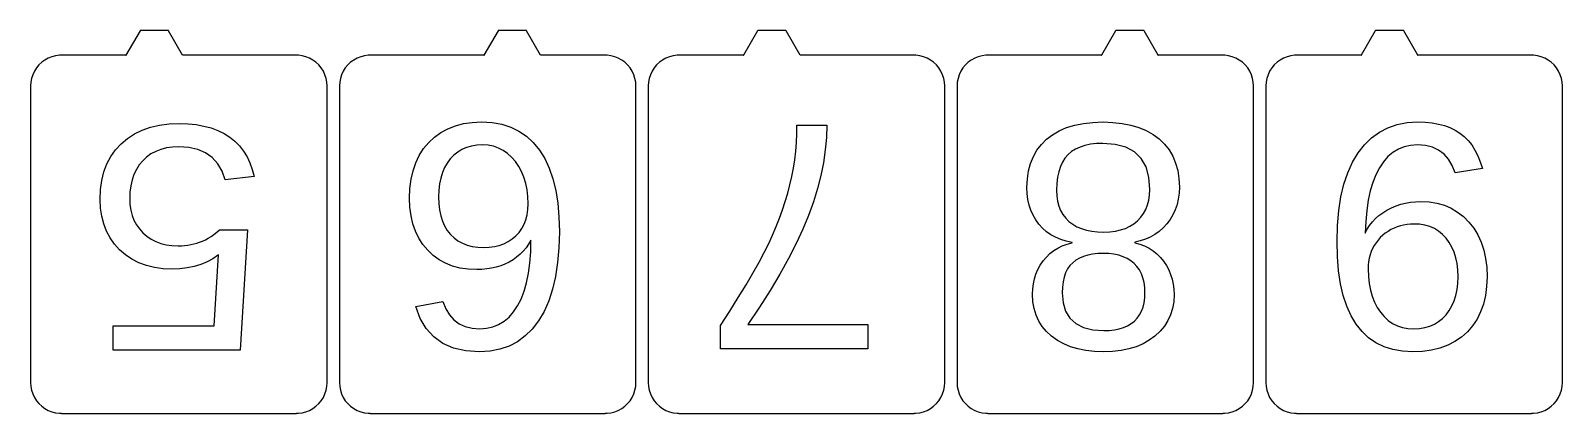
# Model space of a CAD drawing. Header units: metres. Extents: x -24 to 426, y -29 to 33.
# Drawn here: x 176.8 to 426, y -29.1 to 33.1 of the extents above; entities that cross this region are included whole.
import ezdxf

# ---------------------------------------------------------------- set-up
doc = ezdxf.new("R2010")
doc.units = ezdxf.units.M

msp = doc.modelspace()

# ---------------------------------------------------------------- linework, layer by layer
for p, q in [((194.599, 33.0945), (192.313, 29.1355)), ((194.634, 33.074), (194.599, 33.0945)), ((199.206, 33.115), (194.634, 33.115)), ((194.634, 33.115), (194.634, 33.074)), ((199.206, 33.074), (199.206, 33.115)), ((199.241, 33.0945), (199.206, 33.074)), ((201.527, 29.1355), (199.241, 33.0945)), ((252.829, 33.0945), (250.543, 29.1355)), ((252.864, 33.074), (252.829, 33.0945)), ((257.436, 33.115), (252.864, 33.115)), ((252.864, 33.115), (252.864, 33.074)), ((257.436, 33.074), (257.436, 33.115)), ((257.471, 33.0945), (257.436, 33.074)), ((259.757, 29.1355), (257.471, 33.0945)), ((295.059, 33.0945), (292.773, 29.1355)), ((295.094, 33.074), (295.059, 33.0945)), ((299.666, 33.115), (295.094, 33.115)), ((295.094, 33.115), (295.094, 33.074)), ((299.666, 33.074), (299.666, 33.115)), ((299.701, 33.0945), (299.666, 33.074)), ((301.987, 29.1355), (299.701, 33.0945)), ((353.289, 33.0945), (351.003, 29.1355)), ((353.324, 33.074), (353.289, 33.0945)), ((357.896, 33.115), (353.324, 33.115)), ((353.324, 33.115), (353.324, 33.074)), ((357.896, 33.074), (357.896, 33.115)), ((357.931, 33.0945), (357.896, 33.074)), ((360.217, 29.1355), (357.931, 33.0945)), ((395.519, 33.0945), (393.233, 29.1355)), ((395.554, 33.074), (395.519, 33.0945)), ((400.126, 33.115), (395.554, 33.115)), ((395.554, 33.115), (395.554, 33.074)), ((400.126, 33.074), (400.126, 33.115)), ((400.161, 33.0945), (400.126, 33.074)), ((402.447, 29.1355), (400.161, 33.0945)), ((178.16, 27.5377), (177.76, 27.0539)), ((178.618, 27.9676), (178.16, 27.5377)), ((179.126, 28.3366), (178.618, 27.9676)), ((179.676, 28.6391), (179.126, 28.3366)), ((180.26, 28.8703), (179.676, 28.6391)), ((180.868, 29.0264), (180.26, 28.8703)), ((181.491, 29.1051), (180.868, 29.0264)), ((181.805, 29.1051), (181.491, 29.1051)), ((192.349, 29.115), (181.805, 29.115)), ((181.805, 29.115), (181.805, 29.1051)), ((192.313, 29.1355), (192.349, 29.115)), ((201.491, 29.115), (201.527, 29.1355)), ((220.035, 29.115), (201.491, 29.115)), ((220.035, 29.1051), (220.035, 29.115)), ((220.349, 29.1051), (220.035, 29.1051)), ((220.972, 29.0264), (220.349, 29.1051)), ((221.58, 28.8703), (220.972, 29.0264)), ((222.164, 28.6391), (221.58, 28.8703)), ((222.714, 28.3366), (222.164, 28.6391)), ((223.222, 27.9676), (222.714, 28.3366)), ((223.68, 27.5377), (223.222, 27.9676)), ((224.08, 27.0539), (223.68, 27.5377)), ((228.39, 27.5377), (227.99, 27.0539)), ((228.848, 27.9676), (228.39, 27.5377)), ((229.356, 28.3366), (228.848, 27.9676)), ((229.906, 28.6391), (229.356, 28.3366)), ((230.49, 28.8703), (229.906, 28.6391)), ((231.098, 29.0264), (230.49, 28.8703)), ((231.721, 29.1051), (231.098, 29.0264)), ((232.035, 29.1051), (231.721, 29.1051)), ((250.579, 29.115), (232.035, 29.115)), ((232.035, 29.115), (232.035, 29.1051)), ((250.543, 29.1355), (250.579, 29.115)), ((259.721, 29.115), (259.757, 29.1355)), ((270.265, 29.115), (259.721, 29.115)), ((270.265, 29.1051), (270.265, 29.115)), ((270.579, 29.1051), (270.265, 29.1051)), ((271.202, 29.0264), (270.579, 29.1051)), ((271.81, 28.8703), (271.202, 29.0264)), ((272.394, 28.6391), (271.81, 28.8703)), ((272.944, 28.3366), (272.394, 28.6391)), ((273.452, 27.9676), (272.944, 28.3366)), ((273.91, 27.5377), (273.452, 27.9676)), ((274.31, 27.0539), (273.91, 27.5377)), ((278.62, 27.5377), (278.22, 27.0539)), ((279.078, 27.9676), (278.62, 27.5377)), ((279.586, 28.3366), (279.078, 27.9676)), ((280.136, 28.6391), (279.586, 28.3366)), ((280.72, 28.8703), (280.136, 28.6391)), ((281.328, 29.0264), (280.72, 28.8703)), ((281.951, 29.1051), (281.328, 29.0264)), ((282.265, 29.1051), (281.951, 29.1051)), ((292.809, 29.115), (282.265, 29.115)), ((282.265, 29.115), (282.265, 29.1051)), ((292.773, 29.1355), (292.809, 29.115)), ((301.951, 29.115), (301.987, 29.1355)), ((320.495, 29.115), (301.951, 29.115)), ((320.495, 29.1051), (320.495, 29.115)), ((320.809, 29.1051), (320.495, 29.1051)), ((321.432, 29.0264), (320.809, 29.1051)), ((322.04, 28.8703), (321.432, 29.0264)), ((322.624, 28.6391), (322.04, 28.8703)), ((323.174, 28.3366), (322.624, 28.6391)), ((323.682, 27.9676), (323.174, 28.3366)), ((324.14, 27.5377), (323.682, 27.9676)), ((324.54, 27.0539), (324.14, 27.5377)), ((328.85, 27.5377), (328.45, 27.0539)), ((329.308, 27.9676), (328.85, 27.5377)), ((329.816, 28.3366), (329.308, 27.9676)), ((330.366, 28.6391), (329.816, 28.3366)), ((330.95, 28.8703), (330.366, 28.6391)), ((331.558, 29.0264), (330.95, 28.8703)), ((332.181, 29.1051), (331.558, 29.0264)), ((332.495, 29.1051), (332.181, 29.1051)), ((351.039, 29.115), (332.495, 29.115)), ((332.495, 29.115), (332.495, 29.1051)), ((351.003, 29.1355), (351.039, 29.115)), ((360.181, 29.115), (360.217, 29.1355)), ((370.725, 29.115), (360.181, 29.115)), ((370.725, 29.1051), (370.725, 29.115)), ((371.039, 29.1051), (370.725, 29.1051)), ((371.662, 29.0264), (371.039, 29.1051)), ((372.27, 28.8703), (371.662, 29.0264)), ((372.854, 28.6391), (372.27, 28.8703)), ((373.404, 28.3366), (372.854, 28.6391)), ((373.912, 27.9676), (373.404, 28.3366)), ((374.37, 27.5377), (373.912, 27.9676)), ((374.77, 27.0539), (374.37, 27.5377)), ((379.08, 27.5377), (378.68, 27.0539)), ((379.538, 27.9676), (379.08, 27.5377)), ((380.046, 28.3366), (379.538, 27.9676)), ((380.596, 28.6391), (380.046, 28.3366)), ((381.18, 28.8703), (380.596, 28.6391)), ((381.788, 29.0264), (381.18, 28.8703)), ((382.411, 29.1051), (381.788, 29.0264)), ((382.725, 29.1051), (382.411, 29.1051)), ((393.269, 29.115), (382.725, 29.115)), ((382.725, 29.115), (382.725, 29.1051)), ((393.233, 29.1355), (393.269, 29.115)), ((402.411, 29.115), (402.447, 29.1355)), ((420.955, 29.115), (402.411, 29.115)), ((420.955, 29.1051), (420.955, 29.115)), ((421.269, 29.1051), (420.955, 29.1051)), ((421.892, 29.0264), (421.269, 29.1051)), ((422.5, 28.8703), (421.892, 29.0264)), ((423.084, 28.6391), (422.5, 28.8703)), ((423.634, 28.3366), (423.084, 28.6391)), ((424.142, 27.9676), (423.634, 28.3366)), ((424.6, 27.5377), (424.142, 27.9676)), ((425, 27.0539), (424.6, 27.5377)), ((176.962, 25.3584), (176.844, 24.7417)), ((177.156, 25.9556), (176.962, 25.3584)), ((177.423, 26.5238), (177.156, 25.9556)), ((177.76, 27.0539), (177.423, 26.5238)), ((224.417, 26.5238), (224.08, 27.0539)), ((224.684, 25.9556), (224.417, 26.5238)), ((224.878, 25.3584), (224.684, 25.9556)), ((224.996, 24.7417), (224.878, 25.3584)), ((227.192, 25.3584), (227.074, 24.7417)), ((227.386, 25.9556), (227.192, 25.3584)), ((227.653, 26.5238), (227.386, 25.9556)), ((227.99, 27.0539), (227.653, 26.5238)), ((274.647, 26.5238), (274.31, 27.0539)), ((274.914, 25.9556), (274.647, 26.5238)), ((275.108, 25.3584), (274.914, 25.9556)), ((275.226, 24.7417), (275.108, 25.3584)), ((277.422, 25.3584), (277.304, 24.7417)), ((277.616, 25.9556), (277.422, 25.3584)), ((277.883, 26.5238), (277.616, 25.9556)), ((278.22, 27.0539), (277.883, 26.5238)), ((324.877, 26.5238), (324.54, 27.0539)), ((325.144, 25.9556), (324.877, 26.5238)), ((325.338, 25.3584), (325.144, 25.9556)), ((325.456, 24.7417), (325.338, 25.3584)), ((327.652, 25.3584), (327.534, 24.7417)), ((327.846, 25.9556), (327.652, 25.3584)), ((328.113, 26.5238), (327.846, 25.9556)), ((328.45, 27.0539), (328.113, 26.5238)), ((375.107, 26.5238), (374.77, 27.0539)), ((375.374, 25.9556), (375.107, 26.5238)), ((375.568, 25.3584), (375.374, 25.9556)), ((375.686, 24.7417), (375.568, 25.3584)), ((377.882, 25.3584), (377.764, 24.7417)), ((378.076, 25.9556), (377.882, 25.3584)), ((378.343, 26.5238), (378.076, 25.9556)), ((378.68, 27.0539), (378.343, 26.5238)), ((425.337, 26.5238), (425, 27.0539)), ((425.604, 25.9556), (425.337, 26.5238)), ((425.798, 25.3584), (425.604, 25.9556)), ((425.916, 24.7417), (425.798, 25.3584)), ((176.844, 24.7417), (176.805, 24.115)), ((176.805, 24.115), (176.805, -24.115)), ((225.035, 24.115), (224.996, 24.7417)), ((225.035, -24.115), (225.035, 24.115)), ((227.074, 24.7417), (227.035, 24.115)), ((227.035, 24.115), (227.035, -24.115)), ((275.265, 24.115), (275.226, 24.7417)), ((275.265, -24.115), (275.265, 24.115)), ((277.304, 24.7417), (277.265, 24.115)), ((277.265, 24.115), (277.265, -24.115)), ((325.495, 24.115), (325.456, 24.7417)), ((325.495, -24.115), (325.495, 24.115)), ((327.534, 24.7417), (327.495, 24.115)), ((327.495, 24.115), (327.495, -24.115)), ((375.725, 24.115), (375.686, 24.7417)), ((375.725, -24.115), (375.725, 24.115)), ((377.764, 24.7417), (377.725, 24.115)), ((377.725, 24.115), (377.725, -24.115)), ((425.955, 24.115), (425.916, 24.7417)), ((425.955, -24.115), (425.955, 24.115)), ((196.287, 17.4062), (197.748, 17.7428)), ((197.748, 17.7428), (199.318, 17.9447)), ((199.318, 17.9447), (200.995, 18.012)), ((200.995, 18.012), (202.407, 17.9668)), ((202.407, 17.9668), (203.739, 17.831)), ((203.739, 17.831), (204.99, 17.6048)), ((204.99, 17.6048), (206.162, 17.2881)), ((244.665, 17.1763), (245.896, 17.6513)), ((245.896, 17.6513), (247.223, 17.9906)), ((247.223, 17.9906), (248.647, 18.1941)), ((248.647, 18.1941), (250.168, 18.262)), ((250.168, 18.262), (251.863, 18.1689)), ((251.863, 18.1689), (253.441, 17.8896)), ((253.441, 17.8896), (254.9, 17.4241)), ((301.434, 16.3194), (301.457, 17.75)), ((301.457, 17.75), (306.304, 17.75)), ((306.304, 17.75), (306.244, 15.7447)), ((345.318, 17.3444), (346.63, 17.7459)), ((346.63, 17.7459), (348.055, 18.0326)), ((348.055, 18.0326), (349.595, 18.2047)), ((349.595, 18.2047), (351.247, 18.262)), ((351.247, 18.262), (352.861, 18.2057)), ((352.861, 18.2057), (354.371, 18.0368)), ((354.371, 18.0368), (355.777, 17.7552)), ((355.777, 17.7552), (357.08, 17.3611)), ((397.575, 17.3389), (399.084, 17.8517)), ((399.084, 17.8517), (400.711, 18.1594)), ((400.711, 18.1594), (402.457, 18.262)), ((402.457, 18.262), (403.639, 18.2254)), ((403.639, 18.2254), (404.751, 18.1157)), ((404.751, 18.1157), (405.795, 17.9328)), ((405.795, 17.9328), (406.77, 17.6768)), ((406.77, 17.6768), (407.675, 17.3477)), ((191.518, 14.714), (192.549, 15.589)), ((192.549, 15.589), (193.687, 16.3293)), ((193.687, 16.3293), (194.933, 16.9351)), ((194.933, 16.9351), (196.287, 17.4062)), ((206.162, 17.2881), (207.254, 16.8809)), ((207.254, 16.8809), (208.266, 16.3832)), ((208.266, 16.3832), (209.197, 15.795)), ((209.197, 15.795), (210.042, 15.1208)), ((210.042, 15.1208), (210.793, 14.3655)), ((241.554, 14.937), (242.495, 15.8191)), ((242.495, 15.8191), (243.531, 16.5656)), ((243.531, 16.5656), (244.665, 17.1763)), ((254.9, 17.4241), (256.241, 16.7724)), ((256.241, 16.7724), (257.464, 15.9344)), ((257.464, 15.9344), (258.57, 14.9103)), ((301.364, 14.9025), (301.434, 16.3194)), ((306.244, 15.7447), (306.063, 13.7093)), ((341.217, 14.6036), (342.065, 15.452)), ((342.065, 15.452), (343.036, 16.1975)), ((343.036, 16.1975), (344.12, 16.8283)), ((344.12, 16.8283), (345.318, 17.3444)), ((357.08, 17.3611), (358.279, 16.8543)), ((358.279, 16.8543), (359.374, 16.235)), ((359.374, 16.235), (360.365, 15.503)), ((360.365, 15.503), (361.238, 14.6673)), ((393.758, 14.5694), (394.912, 15.6977)), ((394.912, 15.6977), (396.184, 16.6208)), ((396.184, 16.6208), (397.575, 17.3389)), ((407.675, 17.3477), (408.512, 16.9454)), ((408.512, 16.9454), (409.279, 16.47)), ((409.279, 16.47), (409.983, 15.913)), ((409.983, 15.913), (410.627, 15.2661)), ((410.627, 15.2661), (411.211, 14.5292)), ((189.216, 11.4375), (189.844, 12.6296)), ((189.844, 12.6296), (190.612, 13.7217)), ((190.612, 13.7217), (191.518, 14.714)), ((195.675, 12.566), (195.037, 11.968)), ((196.379, 13.072), (195.675, 12.566)), ((197.149, 13.486), (196.379, 13.072)), ((197.985, 13.808), (197.149, 13.486)), ((198.888, 14.038), (197.985, 13.808)), ((199.857, 14.176), (198.888, 14.038)), ((200.892, 14.222), (199.857, 14.176)), ((202.538, 14.112), (200.892, 14.222)), ((203.995, 13.7821), (202.538, 14.112)), ((205.263, 13.2322), (203.995, 13.7821)), ((206.343, 12.4623), (205.263, 13.2322)), ((207.234, 11.4725), (206.343, 12.4623)), ((210.793, 14.3655), (211.451, 13.5293)), ((211.451, 13.5293), (212.015, 12.612)), ((212.015, 12.612), (212.485, 11.6137)), ((239.452, 11.6411), (240.026, 12.8386)), ((240.026, 12.8386), (240.726, 13.9373)), ((240.726, 13.9373), (241.554, 14.937)), ((245.635, 12.8673), (245.06, 12.269)), ((246.269, 13.3735), (245.635, 12.8673)), ((246.962, 13.7877), (246.269, 13.3735)), ((247.714, 14.1098), (246.962, 13.7877)), ((248.525, 14.3399), (247.714, 14.1098)), ((249.395, 14.478), (248.525, 14.3399)), ((250.323, 14.524), (249.395, 14.478)), ((251.228, 14.4693), (250.323, 14.524)), ((252.085, 14.3051), (251.228, 14.4693)), ((252.894, 14.0316), (252.085, 14.3051)), ((253.655, 13.6486), (252.894, 14.0316)), ((254.368, 13.1561), (253.655, 13.6486)), ((255.033, 12.5543), (254.368, 13.1561)), ((255.65, 11.843), (255.033, 12.5543)), ((258.57, 14.9103), (259.557, 13.7)), ((259.557, 13.7), (260.419, 12.3116)), ((301.083, 12.1097), (301.247, 13.4992)), ((301.247, 13.4992), (301.364, 14.9025)), ((306.063, 13.7093), (305.762, 11.644)), ((339.455, 11.5152), (339.912, 12.6352)), ((339.912, 12.6352), (340.499, 13.6646)), ((340.499, 13.6646), (341.217, 14.6036)), ((345.546, 12.964), (345.053, 12.4006)), ((346.116, 13.4463), (345.546, 12.964)), ((346.766, 13.8544), (346.116, 13.4463)), ((347.494, 14.1884), (346.766, 13.8544)), ((348.301, 14.4481), (347.494, 14.1884)), ((349.187, 14.6336), (348.301, 14.4481)), ((350.152, 14.7449), (349.187, 14.6336)), ((351.196, 14.782), (350.152, 14.7449)), ((353.229, 14.6288), (351.196, 14.782)), ((354.949, 14.1693), (353.229, 14.6288)), ((356.356, 13.4035), (354.949, 14.1693)), ((357.451, 12.3314), (356.356, 13.4035)), ((361.238, 14.6673), (361.976, 13.737)), ((361.976, 13.737), (362.58, 12.7118)), ((362.58, 12.7118), (363.049, 11.592)), ((391.816, 11.7113), (392.722, 13.236)), ((392.722, 13.236), (393.758, 14.5694)), ((397.59, 12.6286), (396.853, 11.7946)), ((398.401, 13.3109), (397.59, 12.6286)), ((399.285, 13.8416), (398.401, 13.3109)), ((400.243, 14.2207), (399.285, 13.8416)), ((401.275, 14.4482), (400.243, 14.2207)), ((402.38, 14.524), (401.275, 14.4482)), ((403.668, 14.4314), (402.38, 14.524)), ((404.819, 14.1535), (403.668, 14.4314)), ((405.833, 13.6905), (404.819, 14.1535)), ((406.71, 13.0422), (405.833, 13.6905)), ((407.451, 12.2087), (406.71, 13.0422)), ((411.211, 14.5292), (411.736, 13.7023)), ((411.736, 13.7023), (412.202, 12.7855)), ((412.202, 12.7855), (412.608, 11.7787)), ((188.379, 8.75359), (188.728, 10.1455)), ((188.728, 10.1455), (189.216, 11.4375)), ((194.001, 10.5423), (193.612, 9.72614)), ((194.476, 11.2896), (194.001, 10.5423)), ((195.037, 11.968), (194.476, 11.2896)), ((207.937, 10.2627), (207.234, 11.4725)), ((208.451, 8.83299), (207.937, 10.2627)), ((212.485, 11.6137), (212.861, 10.5343)), ((212.861, 10.5343), (213.143, 9.37399)), ((238.688, 8.94934), (239.007, 10.3447)), ((239.007, 10.3447), (239.452, 11.6411)), ((243.775, 10.0252), (243.502, 9.13953)), ((244.125, 10.8421), (243.775, 10.0252)), ((244.554, 11.59), (244.125, 10.8421)), ((245.06, 12.269), (244.554, 11.59)), ((256.201, 11.046), (255.65, 11.843)), ((256.668, 10.1869), (256.201, 11.046)), ((257.049, 9.26581), (256.668, 10.1869)), ((260.419, 12.3116), (261.149, 10.7539)), ((261.149, 10.7539), (261.745, 9.02679)), ((300.614, 9.37154), (300.872, 10.7338)), ((300.872, 10.7338), (301.083, 12.1097)), ((305.762, 11.644), (305.34, 9.54852)), ((338.933, 9.00359), (339.128, 10.3046)), ((339.128, 10.3046), (339.455, 11.5152)), ((344.03, 10.1829), (343.84, 9.26787)), ((344.295, 11.0101), (344.03, 10.1829)), ((344.636, 11.7493), (344.295, 11.0101)), ((345.053, 12.4006), (344.636, 11.7493)), ((358.233, 10.9529), (357.451, 12.3314)), ((358.702, 9.26811), (358.233, 10.9529)), ((363.049, 11.592), (363.385, 10.3774)), ((363.385, 10.3774), (363.586, 9.06805)), ((390.42, 8.13184), (391.048, 10.0099)), ((391.048, 10.0099), (391.816, 11.7113)), ((396.189, 10.809), (395.605, 9.68253)), ((396.853, 11.7946), (396.189, 10.809)), ((408.054, 11.19), (407.451, 12.2087)), ((408.52, 9.98599), (408.054, 11.19)), ((412.954, 10.682), (408.52, 9.98599)), ((412.608, 11.7787), (412.954, 10.682)), ((188.17, 7.26175), (188.379, 8.75359)), ((193.094, 7.88727), (192.965, 6.86455)), ((193.31, 8.84114), (193.094, 7.88727)), ((193.612, 9.72614), (193.31, 8.84114)), ((213.143, 9.37399), (208.451, 8.83299)), ((238.497, 7.45511), (238.688, 8.94934)), ((243.307, 8.18491), (243.19, 7.16139)), ((243.502, 9.13953), (243.307, 8.18491)), ((257.346, 8.28267), (257.049, 9.26581)), ((257.558, 7.23749), (257.346, 8.28267)), ((261.745, 9.02679), (262.21, 7.13034)), ((299.958, 6.67865), (300.309, 8.02299)), ((300.309, 8.02299), (300.614, 9.37154)), ((305.34, 9.54852), (304.798, 7.42303)), ((338.867, 7.61198), (338.933, 9.00359)), ((338.907, 6.61246), (338.867, 7.61198)), ((343.726, 8.26489), (343.688, 7.17398)), ((343.84, 9.26787), (343.726, 8.26489)), ((358.858, 7.27699), (358.702, 9.26811)), ((363.586, 9.06805), (363.653, 7.66397)), ((363.653, 7.66397), (363.612, 6.6703)), ((389.932, 6.07695), (390.42, 8.13184)), ((395.107, 8.42654), (394.694, 7.04103)), ((395.605, 9.68253), (395.107, 8.42654)), ((188.1, 5.67), (188.17, 7.26175)), ((188.165, 4.26578), (188.1, 5.67)), ((192.965, 6.86455), (192.921, 5.77298)), ((192.921, 5.77298), (192.965, 4.82095)), ((238.433, 5.86198), (238.497, 7.45511)), ((238.494, 4.38902), (238.433, 5.86198)), ((243.19, 7.16139), (243.151, 6.06897)), ((243.151, 6.06897), (243.191, 4.97896)), ((257.685, 6.13026), (257.558, 7.23749)), ((257.727, 4.961), (257.685, 6.13026)), ((262.21, 7.13034), (262.541, 5.06458)), ((262.541, 5.06458), (262.74, 2.82945)), ((299.115, 3.97414), (299.56, 5.32903)), ((299.56, 5.32903), (299.958, 6.67865)), ((304.135, 5.26755), (303.351, 3.08197)), ((304.798, 7.42303), (304.135, 5.26755)), ((339.025, 5.66187), (338.907, 6.61246)), ((339.223, 4.76022), (339.025, 5.66187)), ((343.688, 7.17398), (343.729, 6.24277)), ((343.729, 6.24277), (343.853, 5.37944)), ((343.853, 5.37944), (344.058, 4.584)), ((358.494, 4.7677), (358.696, 5.54785)), ((358.696, 5.54785), (358.818, 6.38428)), ((358.818, 6.38428), (358.858, 7.27699)), ((363.487, 5.72301), (363.279, 4.82207)), ((363.612, 6.6703), (363.487, 5.72301)), ((389.583, 3.84537), (389.932, 6.07695)), ((394.366, 5.52603), (394.123, 3.88153)), ((394.694, 7.04103), (394.366, 5.52603)), ((399.662, 4.8752), (400.447, 5.07591)), ((400.447, 5.07591), (401.252, 5.21928)), ((401.252, 5.21928), (402.076, 5.3053)), ((402.076, 5.3053), (402.921, 5.33398)), ((402.921, 5.33398), (404.281, 5.26562)), ((404.281, 5.26562), (405.561, 5.06059)), ((405.561, 5.06059), (406.762, 4.71886)), ((188.36, 2.93945), (188.165, 4.26578)), ((188.686, 1.69099), (188.36, 2.93945)), ((192.965, 4.82095), (193.095, 3.92253)), ((193.095, 3.92253), (193.312, 3.07776)), ((193.312, 3.07776), (193.617, 2.28661)), ((238.675, 3.00443), (238.494, 4.38902)), ((238.976, 1.70821), (238.675, 3.00443)), ((243.191, 4.97896), (243.309, 3.96262)), ((243.309, 3.96262), (243.507, 3.01994)), ((243.507, 3.01994), (243.783, 2.15094)), ((257.36, 2.37314), (257.564, 3.17731)), ((257.564, 3.17731), (257.687, 4.03993)), ((257.687, 4.03993), (257.727, 4.961)), ((262.74, 2.82945), (262.806, 0.42497)), ((298.084, 1.2486), (298.623, 2.614)), ((298.623, 2.614), (299.115, 3.97414)), ((303.351, 3.08197), (302.427, 0.83376)), ((339.499, 3.90749), (339.223, 4.76022)), ((339.855, 3.10371), (339.499, 3.90749)), ((340.289, 2.34888), (339.855, 3.10371)), ((344.058, 4.584), (344.346, 3.85643)), ((344.346, 3.85643), (344.715, 3.19673)), ((344.715, 3.19673), (345.167, 2.60492)), ((345.167, 2.60492), (345.701, 2.08098)), ((356.872, 2.20998), (357.399, 2.76498)), ((357.399, 2.76498), (357.845, 3.37627)), ((357.845, 3.37627), (358.21, 4.04384)), ((358.21, 4.04384), (358.494, 4.7677)), ((362.614, 3.15929), (362.157, 2.39745)), ((362.988, 3.96748), (362.614, 3.15929)), ((363.279, 4.82207), (362.988, 3.96748)), ((389.374, 1.43704), (389.583, 3.84537)), ((394.123, 3.88153), (393.965, 2.10751)), ((395.048, 2.02449), (395.553, 2.55663)), ((395.553, 2.55663), (396.118, 3.05142)), ((396.118, 3.05142), (396.743, 3.50888)), ((396.743, 3.50888), (397.427, 3.92897)), ((397.427, 3.92897), (398.152, 4.30173)), ((398.152, 4.30173), (398.897, 4.61714)), ((398.897, 4.61714), (399.662, 4.8752)), ((406.762, 4.71886), (407.882, 4.24043)), ((407.882, 4.24043), (408.922, 3.62531)), ((408.922, 3.62531), (409.882, 2.87349)), ((409.882, 2.87349), (410.762, 1.98497)), ((189.141, 0.52043), (188.686, 1.69099)), ((189.726, -0.57222), (189.141, 0.52043)), ((193.617, 2.28661), (194.008, 1.5491)), ((194.008, 1.5491), (194.486, 0.86522)), ((194.486, 0.86522), (195.05, 0.23497)), ((195.05, 0.23497), (195.689, -0.32556)), ((206.62, -0.01692), (207.084, 0.33768)), ((207.084, 0.33768), (207.548, 0.72598)), ((207.548, 0.72598), (212.086, 0.72598)), ((212.086, 0.72598), (210.874, -18.852)), ((239.398, 0.50035), (238.976, 1.70821)), ((239.941, -0.61909), (239.398, 0.50035)), ((243.783, 2.15094), (244.139, 1.35561)), ((244.139, 1.35561), (244.573, 0.63396)), ((244.573, 0.63396), (245.086, -0.01398)), ((255.728, -0.25897), (256.259, 0.31134)), ((256.259, 0.31134), (256.707, 0.94015)), ((256.707, 0.94015), (257.075, 1.62743)), ((257.075, 1.62743), (257.36, 2.37314)), ((262.806, 0.42497), (262.737, -2.18124)), ((297.499, -0.12204), (298.084, 1.2486)), ((302.427, 0.83376), (301.34, -1.50974)), ((340.802, 1.64297), (340.289, 2.34888)), ((341.387, 0.99838), (340.802, 1.64297)), ((342.034, 0.42804), (341.387, 0.99838)), ((342.744, -0.06802), (342.034, 0.42804)), ((345.701, 2.08098), (346.309, 1.62598)), ((346.309, 1.62598), (346.984, 1.24098)), ((346.984, 1.24098), (347.724, 0.92598)), ((347.724, 0.92598), (348.531, 0.68098)), ((348.531, 0.68098), (349.405, 0.50598)), ((349.405, 0.50598), (350.344, 0.40097)), ((350.344, 0.40097), (351.35, 0.36598)), ((351.35, 0.36598), (352.329, 0.40361)), ((352.329, 0.40361), (353.244, 0.51651)), ((353.244, 0.51651), (354.096, 0.70467)), ((354.096, 0.70467), (354.885, 0.96809)), ((354.885, 0.96809), (355.611, 1.30679)), ((355.611, 1.30679), (356.273, 1.72075)), ((356.273, 1.72075), (356.872, 2.20998)), ((360.359, 0.45259), (359.661, -0.04524)), ((361.011, 1.02835), (360.359, 0.45259)), ((361.616, 1.68198), (361.011, 1.02835)), ((362.157, 2.39745), (361.616, 1.68198)), ((389.304, -1.14798), (389.374, 1.43704)), ((393.965, 2.10751), (393.893, 0.20398)), ((393.893, 0.20398), (394.218, 0.84816)), ((394.218, 0.84816), (394.603, 1.455)), ((394.603, 1.455), (395.048, 2.02449)), ((397.144, 0.17465), (396.726, -0.164)), ((397.593, 0.48233), (397.144, 0.17465)), ((398.072, 0.75897), (397.593, 0.48233)), ((398.572, 1.00146), (398.072, 0.75897)), ((399.083, 1.20665), (398.572, 1.00146)), ((399.606, 1.37453), (399.083, 1.20665)), ((400.14, 1.5051), (399.606, 1.37453)), ((400.686, 1.59836), (400.14, 1.5051)), ((401.243, 1.65433), (400.686, 1.59836)), ((401.812, 1.67297), (401.243, 1.65433)), ((402.728, 1.62593), (401.812, 1.67297)), ((403.588, 1.48482), (402.728, 1.62593)), ((404.392, 1.2496), (403.588, 1.48482)), ((405.14, 0.92032), (404.392, 1.2496)), ((405.832, 0.49696), (405.14, 0.92032)), ((406.469, -0.02045), (405.832, 0.49696)), ((410.762, 1.98497), (411.542, 0.98343)), ((411.542, 0.98343), (412.202, -0.10747)), ((190.441, -1.58704), (189.726, -0.57222)), ((191.286, -2.52397), (190.441, -1.58704)), ((195.689, -0.32556), (196.387, -0.79991)), ((196.387, -0.79991), (197.147, -1.18802)), ((197.147, -1.18802), (197.967, -1.48987)), ((197.967, -1.48987), (198.847, -1.70549)), ((198.847, -1.70549), (199.788, -1.83485)), ((199.788, -1.83485), (200.789, -1.87798)), ((200.789, -1.87798), (201.322, -1.86588)), ((201.322, -1.86588), (201.844, -1.82957)), ((201.844, -1.82957), (202.356, -1.76906)), ((202.356, -1.76906), (202.857, -1.68434)), ((202.857, -1.68434), (203.348, -1.57542)), ((203.348, -1.57542), (203.829, -1.44231)), ((203.829, -1.44231), (204.298, -1.28497)), ((204.298, -1.28497), (204.763, -1.09871)), ((204.763, -1.09871), (205.227, -0.87877)), ((205.227, -0.87877), (205.691, -0.62517)), ((205.691, -0.62517), (206.156, -0.33787)), ((206.156, -0.33787), (206.62, -0.01692)), ((240.604, -1.65022), (239.941, -0.61909)), ((241.387, -2.59297), (240.604, -1.65022)), ((245.086, -0.01398), (245.67, -0.58173)), ((245.67, -0.58173), (246.316, -1.06213)), ((246.316, -1.06213), (247.025, -1.4552)), ((247.025, -1.4552), (247.795, -1.76091)), ((247.795, -1.76091), (248.627, -1.97928)), ((248.627, -1.97928), (249.522, -2.11031)), ((249.522, -2.11031), (250.478, -2.15398)), ((250.478, -2.15398), (251.381, -2.11531)), ((251.381, -2.11531), (252.233, -1.99928)), ((252.233, -1.99928), (253.034, -1.80592)), ((253.034, -1.80592), (253.784, -1.5352)), ((253.784, -1.5352), (254.483, -1.18713)), ((254.483, -1.18713), (255.131, -0.76173)), ((255.131, -0.76173), (255.728, -0.25897)), ((257.385, -2.19104), (256.919, -2.74693)), ((257.809, -1.58939), (257.385, -2.19104)), ((258.191, -0.94197), (257.809, -1.58939)), ((258.147, -2.8775), (258.191, -0.94197)), ((262.737, -2.18124), (262.531, -4.60863)), ((296.144, -2.95186), (296.866, -1.49797)), ((296.866, -1.49797), (297.499, -0.12204)), ((301.34, -1.50974), (300.092, -3.94856)), ((343.518, -0.48987), (342.744, -0.06802)), ((343.212, -2.65396), (343.886, -2.2381)), ((344.355, -0.83749), (343.518, -0.48987)), ((343.886, -2.2381), (344.612, -1.89265)), ((345.255, -1.11086), (344.355, -0.83749)), ((344.612, -1.89265), (345.389, -1.61761)), ((346.218, -1.30998), (345.255, -1.11086)), ((345.389, -1.61761), (346.218, -1.41298)), ((346.218, -1.41298), (346.218, -1.30998)), ((357.289, -1.07161), (356.405, -1.25798)), ((356.405, -1.25798), (356.405, -1.36098)), ((356.405, -1.36098), (357.227, -1.59296)), ((357.227, -1.59296), (357.998, -1.89117)), ((358.126, -0.80736), (357.289, -1.07161)), ((357.998, -1.89117), (358.718, -2.25565)), ((358.917, -0.46524), (358.126, -0.80736)), ((358.718, -2.25565), (359.387, -2.68637)), ((359.661, -0.04524), (358.917, -0.46524)), ((389.368, -3.62621), (389.304, -1.14798)), ((395.087, -2.31673), (394.864, -2.82343)), ((395.35, -1.82898), (395.087, -2.31673)), ((395.649, -1.3662), (395.35, -1.82898)), ((395.978, -0.93445), (395.649, -1.3662)), ((396.337, -0.53371), (395.978, -0.93445)), ((396.726, -0.164), (396.337, -0.53371)), ((407.049, -0.63197), (406.469, -0.02045)), ((407.563, -1.32445), (407.049, -0.63197)), ((407.997, -2.08472), (407.563, -1.32445)), ((408.353, -2.91277), (407.997, -2.08472)), ((412.202, -0.10747), (412.742, -1.2878)), ((412.742, -1.2878), (413.162, -2.55751)), ((192.241, -3.35809), (191.286, -2.52397)), ((193.284, -4.0639), (192.241, -3.35809)), ((194.417, -4.64137), (193.284, -4.0639)), ((195.638, -5.09053), (194.417, -4.64137)), ((204.486, -4.91045), (203.413, -5.24187)), ((205.498, -4.48431), (204.486, -4.91045)), ((206.45, -3.96349), (205.498, -4.48431)), ((207.342, -3.34798), (206.45, -3.96349)), ((206.646, -14.907), (207.342, -3.34798)), ((242.273, -3.42737), (241.387, -2.59297)), ((243.244, -4.13341), (242.273, -3.42737)), ((244.3, -4.71106), (243.244, -4.13341)), ((245.44, -5.16034), (244.3, -4.71106)), ((253.963, -4.838), (253.266, -5.11299)), ((254.632, -4.51299), (253.963, -4.838)), ((255.267, -4.14012), (254.632, -4.51299)), ((255.86, -3.72147), (255.267, -4.14012)), ((256.41, -3.25708), (255.86, -3.72147)), ((256.919, -2.74693), (256.41, -3.25708)), ((257.791, -6.34291), (258.013, -4.67783)), ((258.013, -4.67783), (258.147, -2.8775)), ((262.531, -4.60863), (262.186, -6.8571)), ((294.297, -6.31146), (295.287, -4.55637)), ((295.287, -4.55637), (296.144, -2.95186)), ((300.092, -3.94856), (298.683, -6.48273)), ((341.04, -5.00287), (341.498, -4.32399)), ((341.498, -4.32399), (342.018, -3.6969)), ((342.018, -3.6969), (342.589, -3.14023)), ((342.589, -3.14023), (343.212, -2.65396)), ((346.307, -4.62099), (345.852, -5.08966)), ((346.829, -4.22118), (346.307, -4.62099)), ((347.415, -3.88286), (346.829, -4.22118)), ((348.064, -3.60606), (347.415, -3.88286)), ((348.777, -3.39078), (348.064, -3.60606)), ((349.554, -3.237), (348.777, -3.39078)), ((350.394, -3.14473), (349.554, -3.237)), ((351.298, -3.11398), (350.394, -3.14473)), ((352.19, -3.14734), (351.298, -3.11398)), ((353.022, -3.24745), (352.19, -3.14734)), ((353.795, -3.41428), (353.022, -3.24745)), ((354.508, -3.64786), (353.795, -3.41428)), ((355.162, -3.94817), (354.508, -3.64786)), ((355.756, -4.31522), (355.162, -3.94817)), ((356.29, -4.74899), (355.756, -4.31522)), ((356.759, -5.24664), (356.29, -4.74899)), ((359.387, -2.68637), (360.004, -3.18332)), ((360.004, -3.18332), (360.571, -3.74652)), ((360.571, -3.74652), (361.086, -4.37599)), ((361.086, -4.37599), (361.541, -5.05486)), ((389.559, -5.92032), (389.368, -3.62621)), ((394.438, -4.45715), (394.378, -5.03961)), ((394.54, -3.89363), (394.438, -4.45715)), ((394.682, -3.34906), (394.54, -3.89363)), ((394.864, -2.82343), (394.682, -3.34906)), ((408.629, -3.80862), (408.353, -2.91277)), ((408.826, -4.77229), (408.629, -3.80862)), ((408.945, -5.80374), (408.826, -4.77229)), ((413.162, -2.55751), (413.462, -3.91661)), ((413.462, -3.91661), (413.642, -5.36511)), ((196.949, -5.41135), (195.638, -5.09053)), ((198.348, -5.60384), (196.949, -5.41135)), ((199.836, -5.668), (198.348, -5.60384)), ((201.089, -5.62065), (199.836, -5.668)), ((202.281, -5.47861), (201.089, -5.62065)), ((203.413, -5.24187), (202.281, -5.47861)), ((246.666, -5.48126), (245.44, -5.16034)), ((247.976, -5.67381), (246.666, -5.48126)), ((249.37, -5.73799), (247.976, -5.67381)), ((250.204, -5.713), (249.37, -5.73799)), ((251.011, -5.63799), (250.204, -5.713)), ((251.79, -5.51299), (251.011, -5.63799)), ((252.541, -5.338), (251.79, -5.51299)), ((253.266, -5.11299), (252.541, -5.338)), ((257.48, -7.87277), (257.791, -6.34291)), ((262.186, -6.8571), (261.703, -8.92667)), ((293.173, -8.21718), (294.297, -6.31146)), ((298.683, -6.48273), (297.111, -9.11218)), ((339.911, -8.04451), (340.088, -7.23517)), ((340.088, -7.23517), (340.335, -6.45847)), ((340.335, -6.45847), (340.652, -5.71436)), ((340.652, -5.71436), (341.04, -5.00287)), ((344.907, -6.95291), (344.731, -7.72639)), ((345.152, -6.25563), (344.907, -6.95291)), ((345.467, -5.63454), (345.152, -6.25563)), ((345.852, -5.08966), (345.467, -5.63454)), ((357.156, -5.80475), (356.759, -5.24664)), ((357.48, -6.42329), (357.156, -5.80475)), ((357.733, -7.10229), (357.48, -6.42329)), ((357.913, -7.84175), (357.733, -7.10229)), ((361.541, -5.05486), (361.926, -5.76628)), ((361.926, -5.76628), (362.241, -6.51028)), ((362.241, -6.51028), (362.486, -7.28685)), ((362.486, -7.28685), (362.661, -8.09599)), ((389.878, -8.0303), (389.559, -5.92032)), ((394.378, -5.03961), (394.357, -5.64099)), ((394.357, -5.64099), (394.398, -6.85689)), ((394.398, -6.85689), (394.522, -8.00287)), ((408.984, -6.903), (408.945, -5.80374)), ((408.945, -7.98128), (408.984, -6.903)), ((413.702, -6.903), (413.637, -8.47989)), ((413.642, -5.36511), (413.702, -6.903)), ((256.59, -10.5268), (257.079, -9.2674)), ((257.079, -9.2674), (257.48, -7.87277)), ((261.703, -8.92667), (261.083, -10.8173)), ((291.915, -10.2735), (293.173, -8.21718)), ((297.111, -9.11218), (295.379, -11.8369)), ((339.77, -9.76099), (339.806, -8.88644)), ((339.834, -10.9541), (339.77, -9.76099)), ((339.806, -8.88644), (339.911, -8.04451)), ((344.626, -8.5761), (344.591, -9.502)), ((344.591, -9.502), (344.729, -11.1355)), ((344.731, -7.72639), (344.626, -8.5761)), ((358.021, -8.64165), (357.913, -7.84175)), ((358.057, -9.502), (358.021, -8.64165)), ((358.022, -10.347), (358.057, -9.502)), ((362.661, -8.09599), (362.766, -8.93771)), ((362.801, -9.812), (362.738, -10.9653)), ((362.766, -8.93771), (362.801, -9.812)), ((390.323, -9.95616), (389.878, -8.0303)), ((390.897, -11.6979), (390.323, -9.95616)), ((394.522, -8.00287), (394.727, -9.07893)), ((394.727, -9.07893), (395.014, -10.0851)), ((408.353, -10.8219), (408.629, -9.9407)), ((408.629, -9.9407), (408.826, -8.99385)), ((408.826, -8.99385), (408.945, -7.98128)), ((413.441, -9.95744), (413.115, -11.3356)), ((413.637, -8.47989), (413.441, -9.95744)), ((239.439, -11.715), (243.873, -10.916)), ((240.175, -13.678), (239.439, -11.715)), ((243.873, -10.916), (244.33, -12.0924)), ((244.33, -12.0924), (244.92, -13.0878)), ((255.352, -12.6324), (256.011, -11.651)), ((256.011, -11.651), (256.59, -10.5268)), ((261.083, -10.8173), (260.325, -12.5291)), ((290.524, -12.4804), (291.915, -10.2735)), ((295.379, -11.8369), (293.484, -14.657)), ((340.024, -12.0747), (339.834, -10.9541)), ((340.341, -13.1227), (340.024, -12.0747)), ((344.729, -11.1355), (345.143, -12.5177)), ((357.497, -12.5093), (357.742, -11.8506)), ((357.742, -11.8506), (357.917, -11.1298)), ((357.917, -11.1298), (358.022, -10.347)), ((362.548, -12.0544), (362.23, -13.0794)), ((362.738, -10.9653), (362.548, -12.0544)), ((391.597, -13.2555), (390.897, -11.6979)), ((395.014, -10.0851), (395.384, -11.0213)), ((395.384, -11.0213), (395.836, -11.8876)), ((395.836, -11.8876), (396.369, -12.684)), ((407.049, -13.071), (407.563, -12.387)), ((407.563, -12.387), (407.997, -11.6373)), ((407.997, -11.6373), (408.353, -10.8219)), ((413.115, -11.3356), (412.658, -12.6145)), ((190.215, -18.852), (190.215, -14.907)), ((190.215, -14.907), (206.646, -14.907)), ((241.16, -15.339), (240.175, -13.678)), ((244.92, -13.0878), (245.642, -13.9022)), ((245.642, -13.9022), (246.497, -14.5356)), ((246.497, -14.5356), (247.485, -14.988)), ((251.982, -15.048), (252.934, -14.6706)), ((252.934, -14.6706), (253.813, -14.1422)), ((253.813, -14.1422), (254.619, -13.4628)), ((254.619, -13.4628), (255.352, -12.6324)), ((259.428, -14.062), (258.404, -15.4023)), ((260.325, -12.5291), (259.428, -14.062)), ((288.998, -14.838), (290.524, -12.4804)), ((288.998, -18.602), (288.998, -14.838)), ((293.484, -14.657), (313.01, -14.657)), ((313.01, -14.657), (313.01, -18.602)), ((340.785, -14.0981), (340.341, -13.1227)), ((341.356, -15.001), (340.785, -14.0981)), ((345.143, -12.5177), (345.833, -13.6485)), ((345.833, -13.6485), (346.798, -14.5281)), ((346.798, -14.5281), (348.04, -15.1564)), ((354.585, -15.1542), (355.234, -14.8702)), ((355.234, -14.8702), (355.82, -14.5232)), ((355.82, -14.5232), (356.342, -14.113)), ((356.342, -14.113), (356.797, -13.6405)), ((356.797, -13.6405), (357.182, -13.106)), ((357.182, -13.106), (357.497, -12.5093)), ((361.216, -14.9366), (360.518, -15.7689)), ((361.786, -14.0401), (361.216, -14.9366)), ((362.23, -13.0794), (361.786, -14.0401)), ((392.425, -14.629), (391.597, -13.2555)), ((393.377, -15.8189), (392.425, -14.629)), ((396.369, -12.684), (396.972, -13.3913)), ((396.972, -13.3913), (397.631, -13.9898)), ((397.631, -13.9898), (398.345, -14.4795)), ((398.345, -14.4795), (399.116, -14.8603)), ((399.116, -14.8603), (399.942, -15.1324)), ((403.562, -15.164), (404.375, -14.9314)), ((404.375, -14.9314), (405.13, -14.6058)), ((405.13, -14.6058), (405.828, -14.1872)), ((405.828, -14.1872), (406.468, -13.6756)), ((406.468, -13.6756), (407.049, -13.071)), ((411.353, -14.8742), (410.504, -15.855)), ((412.071, -13.794), (411.353, -14.8742)), ((412.658, -12.6145), (412.071, -13.794)), ((242.392, -16.698), (241.16, -15.339)), ((243.874, -17.755), (242.392, -16.698)), ((247.485, -14.988), (248.605, -15.2595)), ((248.605, -15.2595), (249.858, -15.35)), ((249.858, -15.35), (250.957, -15.2745)), ((250.957, -15.2745), (251.982, -15.048)), ((257.264, -16.5364), (256.006, -17.4644)), ((258.404, -15.4023), (257.264, -16.5364)), ((342.054, -15.8313), (341.356, -15.001)), ((342.878, -16.589), (342.054, -15.8313)), ((343.812, -17.2589), (342.878, -16.589)), ((344.839, -17.8257), (343.812, -17.2589)), ((348.04, -15.1564), (349.557, -15.5333)), ((349.557, -15.5333), (351.35, -15.659)), ((351.35, -15.659), (352.255, -15.6274)), ((352.255, -15.6274), (353.095, -15.5328)), ((353.095, -15.5328), (353.872, -15.375)), ((353.872, -15.375), (354.585, -15.1542)), ((358.762, -17.2207), (357.744, -17.7992)), ((359.693, -16.537), (358.762, -17.2207)), ((360.518, -15.7689), (359.693, -16.537)), ((394.448, -16.8257), (393.377, -15.8189)), ((395.64, -17.6495), (394.448, -16.8257)), ((399.942, -15.1324), (400.824, -15.2956)), ((400.824, -15.2956), (401.761, -15.35)), ((401.761, -15.35), (402.69, -15.3035)), ((402.69, -15.3035), (403.562, -15.164)), ((409.54, -16.7196), (408.473, -17.4512)), ((410.504, -15.855), (409.54, -16.7196)), ((210.874, -18.852), (190.215, -18.852)), ((245.603, -18.51), (243.874, -17.755)), ((247.581, -18.963), (245.603, -18.51)), ((249.807, -19.114), (247.581, -18.963)), ((251.532, -19.0109), (249.807, -19.114)), ((253.14, -18.7016), (251.532, -19.0109)), ((254.632, -18.1861), (253.14, -18.7016)), ((256.006, -17.4644), (254.632, -18.1861)), ((313.01, -18.602), (288.998, -18.602)), ((345.957, -18.2895), (344.839, -17.8257)), ((347.167, -18.6502), (345.957, -18.2895)), ((348.469, -18.9079), (347.167, -18.6502)), ((349.864, -19.0625), (348.469, -18.9079)), ((351.35, -19.114), (349.864, -19.0625)), ((352.803, -19.0614), (351.35, -19.114)), ((354.168, -18.9036), (352.803, -19.0614)), ((355.447, -18.6407), (354.168, -18.9036)), ((356.639, -18.2725), (355.447, -18.6407)), ((357.744, -17.7992), (356.639, -18.2725)), ((396.951, -18.2902), (395.64, -17.6495)), ((398.383, -18.7479), (396.951, -18.2902)), ((399.935, -19.0225), (398.383, -18.7479)), ((401.606, -19.114), (399.935, -19.0225)), ((403.184, -19.0475), (401.606, -19.114)), ((404.659, -18.8479), (403.184, -19.0475)), ((406.033, -18.5154), (404.659, -18.8479)), ((407.304, -18.0498), (406.033, -18.5154)), ((408.473, -17.4512), (407.304, -18.0498)), ((176.805, -24.115), (176.844, -24.7417)), ((176.844, -24.7417), (176.962, -25.3584)), ((224.878, -25.3584), (224.996, -24.7417)), ((224.996, -24.7417), (225.035, -24.115)), ((227.035, -24.115), (227.074, -24.7417)), ((227.074, -24.7417), (227.192, -25.3584)), ((275.108, -25.3584), (275.226, -24.7417)), ((275.226, -24.7417), (275.265, -24.115)), ((277.265, -24.115), (277.304, -24.7417)), ((277.304, -24.7417), (277.422, -25.3584)), ((325.338, -25.3584), (325.456, -24.7417)), ((325.456, -24.7417), (325.495, -24.115)), ((327.495, -24.115), (327.534, -24.7417)), ((327.534, -24.7417), (327.652, -25.3584)), ((375.568, -25.3584), (375.686, -24.7417)), ((375.686, -24.7417), (375.725, -24.115)), ((377.725, -24.115), (377.764, -24.7417)), ((377.764, -24.7417), (377.882, -25.3584)), ((425.798, -25.3584), (425.916, -24.7417)), ((425.916, -24.7417), (425.955, -24.115)), ((176.962, -25.3584), (177.156, -25.9556)), ((177.156, -25.9556), (177.423, -26.5238)), ((177.423, -26.5238), (177.76, -27.0539)), ((177.76, -27.0539), (178.16, -27.5377)), ((223.68, -27.5377), (224.08, -27.0539)), ((224.08, -27.0539), (224.417, -26.5238)), ((224.417, -26.5238), (224.684, -25.9556)), ((224.684, -25.9556), (224.878, -25.3584)), ((227.192, -25.3584), (227.386, -25.9556)), ((227.386, -25.9556), (227.653, -26.5238)), ((227.653, -26.5238), (227.99, -27.0539)), ((227.99, -27.0539), (228.39, -27.5377)), ((273.91, -27.5377), (274.31, -27.0539)), ((274.31, -27.0539), (274.647, -26.5238)), ((274.647, -26.5238), (274.914, -25.9556)), ((274.914, -25.9556), (275.108, -25.3584)), ((277.422, -25.3584), (277.616, -25.9556)), ((277.616, -25.9556), (277.883, -26.5238)), ((277.883, -26.5238), (278.22, -27.0539)), ((278.22, -27.0539), (278.62, -27.5377)), ((324.14, -27.5377), (324.54, -27.0539)), ((324.54, -27.0539), (324.877, -26.5238)), ((324.877, -26.5238), (325.144, -25.9556)), ((325.144, -25.9556), (325.338, -25.3584)), ((327.652, -25.3584), (327.846, -25.9556)), ((327.846, -25.9556), (328.113, -26.5238)), ((328.113, -26.5238), (328.45, -27.0539)), ((328.45, -27.0539), (328.85, -27.5377)), ((374.37, -27.5377), (374.77, -27.0539)), ((374.77, -27.0539), (375.107, -26.5238)), ((375.107, -26.5238), (375.374, -25.9556)), ((375.374, -25.9556), (375.568, -25.3584)), ((377.882, -25.3584), (378.076, -25.9556)), ((378.076, -25.9556), (378.343, -26.5238)), ((378.343, -26.5238), (378.68, -27.0539)), ((378.68, -27.0539), (379.08, -27.5377)), ((424.6, -27.5377), (425, -27.0539)), ((425, -27.0539), (425.337, -26.5238)), ((425.337, -26.5238), (425.604, -25.9556)), ((425.604, -25.9556), (425.798, -25.3584)), ((178.16, -27.5377), (178.618, -27.9676)), ((178.618, -27.9676), (179.126, -28.3366)), ((179.126, -28.3366), (179.676, -28.6391)), ((179.676, -28.6391), (180.26, -28.8703)), ((180.26, -28.8703), (180.868, -29.0264)), ((180.868, -29.0264), (181.491, -29.1051)), ((181.491, -29.1051), (181.805, -29.1051)), ((181.805, -29.1051), (181.805, -29.115)), ((181.805, -29.115), (220.035, -29.115)), ((220.035, -29.1051), (220.349, -29.1051)), ((220.035, -29.115), (220.035, -29.1051)), ((220.349, -29.1051), (220.972, -29.0264)), ((220.972, -29.0264), (221.58, -28.8703)), ((221.58, -28.8703), (222.164, -28.6391)), ((222.164, -28.6391), (222.714, -28.3366)), ((222.714, -28.3366), (223.222, -27.9676)), ((223.222, -27.9676), (223.68, -27.5377)), ((228.39, -27.5377), (228.848, -27.9676)), ((228.848, -27.9676), (229.356, -28.3366)), ((229.356, -28.3366), (229.906, -28.6391)), ((229.906, -28.6391), (230.49, -28.8703)), ((230.49, -28.8703), (231.098, -29.0264)), ((231.098, -29.0264), (231.721, -29.1051)), ((231.721, -29.1051), (232.035, -29.1051)), ((232.035, -29.1051), (232.035, -29.115)), ((232.035, -29.115), (270.265, -29.115)), ((270.265, -29.1051), (270.579, -29.1051)), ((270.265, -29.115), (270.265, -29.1051)), ((270.579, -29.1051), (271.202, -29.0264)), ((271.202, -29.0264), (271.81, -28.8703)), ((271.81, -28.8703), (272.394, -28.6391)), ((272.394, -28.6391), (272.944, -28.3366)), ((272.944, -28.3366), (273.452, -27.9676)), ((273.452, -27.9676), (273.91, -27.5377)), ((278.62, -27.5377), (279.078, -27.9676)), ((279.078, -27.9676), (279.586, -28.3366)), ((279.586, -28.3366), (280.136, -28.6391)), ((280.136, -28.6391), (280.72, -28.8703)), ((280.72, -28.8703), (281.328, -29.0264)), ((281.328, -29.0264), (281.951, -29.1051)), ((281.951, -29.1051), (282.265, -29.1051)), ((282.265, -29.1051), (282.265, -29.115)), ((282.265, -29.115), (320.495, -29.115)), ((320.495, -29.1051), (320.809, -29.1051)), ((320.495, -29.115), (320.495, -29.1051)), ((320.809, -29.1051), (321.432, -29.0264)), ((321.432, -29.0264), (322.04, -28.8703)), ((322.04, -28.8703), (322.624, -28.6391)), ((322.624, -28.6391), (323.174, -28.3366)), ((323.174, -28.3366), (323.682, -27.9676)), ((323.682, -27.9676), (324.14, -27.5377)), ((328.85, -27.5377), (329.308, -27.9676)), ((329.308, -27.9676), (329.816, -28.3366)), ((329.816, -28.3366), (330.366, -28.6391)), ((330.366, -28.6391), (330.95, -28.8703)), ((330.95, -28.8703), (331.558, -29.0264)), ((331.558, -29.0264), (332.181, -29.1051)), ((332.181, -29.1051), (332.495, -29.1051)), ((332.495, -29.1051), (332.495, -29.115)), ((332.495, -29.115), (370.725, -29.115)), ((370.725, -29.1051), (371.039, -29.1051)), ((370.725, -29.115), (370.725, -29.1051)), ((371.039, -29.1051), (371.662, -29.0264)), ((371.662, -29.0264), (372.27, -28.8703)), ((372.27, -28.8703), (372.854, -28.6391)), ((372.854, -28.6391), (373.404, -28.3366)), ((373.404, -28.3366), (373.912, -27.9676)), ((373.912, -27.9676), (374.37, -27.5377)), ((379.08, -27.5377), (379.538, -27.9676)), ((379.538, -27.9676), (380.046, -28.3366)), ((380.046, -28.3366), (380.596, -28.6391)), ((380.596, -28.6391), (381.18, -28.8703)), ((381.18, -28.8703), (381.788, -29.0264)), ((381.788, -29.0264), (382.411, -29.1051)), ((382.411, -29.1051), (382.725, -29.1051)), ((382.725, -29.1051), (382.725, -29.115)), ((382.725, -29.115), (420.955, -29.115)), ((420.955, -29.1051), (421.269, -29.1051)), ((420.955, -29.115), (420.955, -29.1051)), ((421.269, -29.1051), (421.892, -29.0264)), ((421.892, -29.0264), (422.5, -28.8703)), ((422.5, -28.8703), (423.084, -28.6391)), ((423.084, -28.6391), (423.634, -28.3366)), ((423.634, -28.3366), (424.142, -27.9676)), ((424.142, -27.9676), (424.6, -27.5377))]:
    msp.add_line(p, q)

doc.saveas('drawing.dxf')
